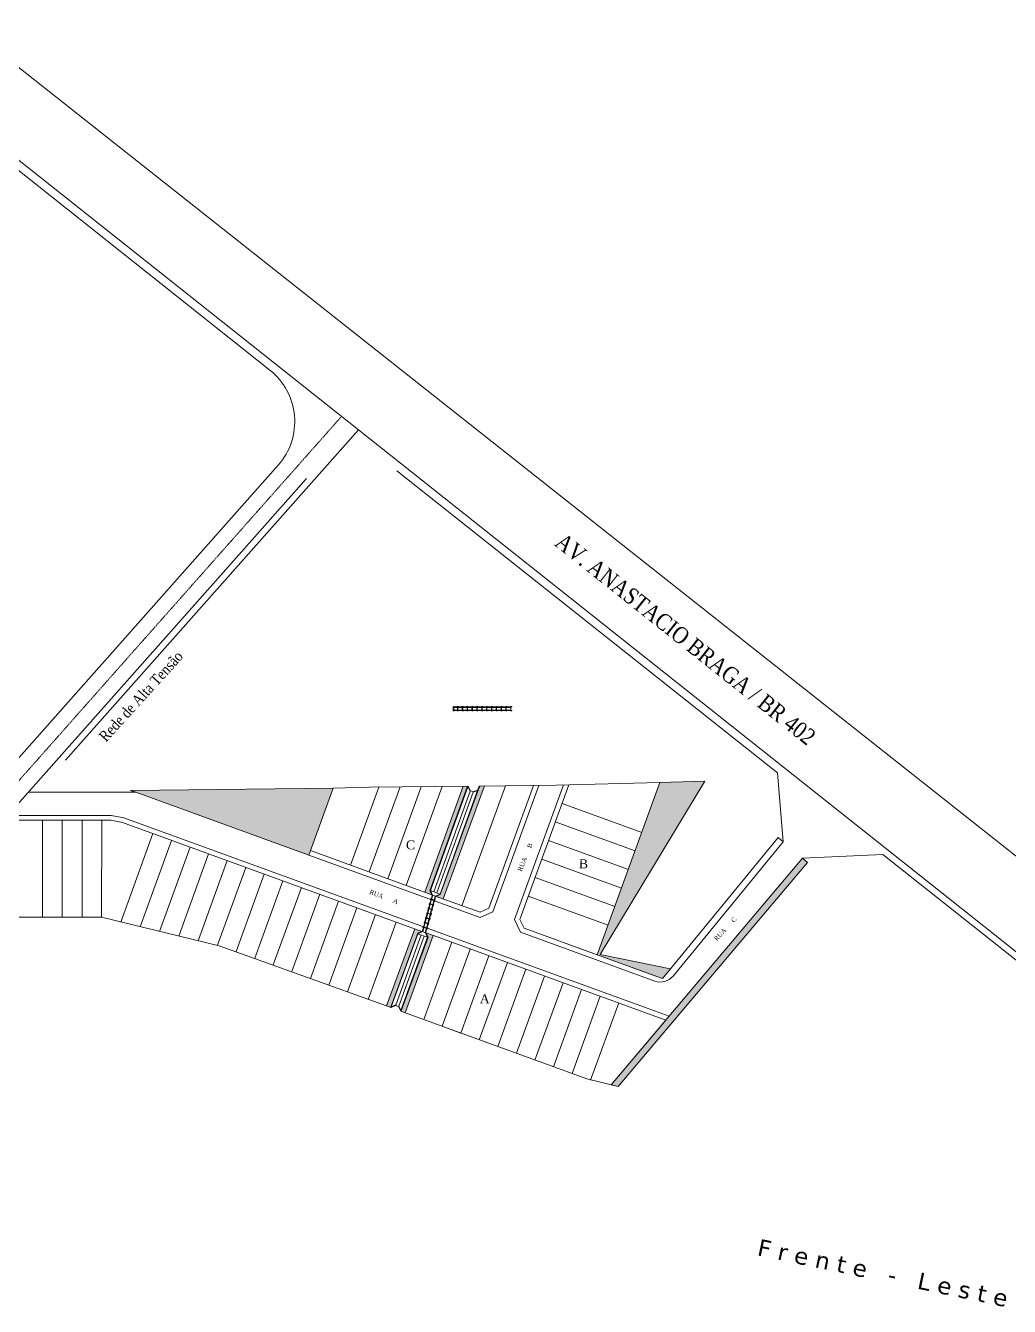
# Model space of a CAD drawing. Header units: centimetres. Extents: x 429547 to 433218, y 9613176 to 9615382.
# Drawn here: x 432612.7 to 432911.9, y 9614992.7 to 9615382.1 of the extents above; entities that cross this region are included whole.
import ezdxf
from ezdxf.enums import TextEntityAlignment as Align

# ---------------------------------------------------------------- set-up
doc = ezdxf.new("R2010")
doc.units = ezdxf.units.CM
doc.header["$LTSCALE"] = 0.05
doc.linetypes.add('CONTINUO', pattern=[0])
doc.linetypes.add('PHANTOM2', pattern=[1.25, 0.625, -0.125, 0.125, -0.125, 0.125, -0.125])
doc.layers.add('CERCA', color=1, linetype='FENCELINE1', lineweight=15)
doc.layers.add('p vista', color=1, linetype='Continuous', lineweight=50)
for name, color, linetype in [('DIM', 7, 'Continuous'), ('Hachura', 252, 'Continuous'), ('PAREDE', 3, 'Continuous'), ('PENA-02', 2, 'Continuous'), ('PVISTA', 1, 'CONTINUO')]:
    doc.layers.add(name, color=color, linetype=linetype)
doc.styles.add('LEALTÀ PADRÃO', font='verdana.ttf')
doc.styles.add('style1', font='times.ttf')
doc.styles.add('VIDAL', font='times.ttf', dxfattribs={"width": 0.85})
doc.linetypes.add('FENCELINE1', pattern='A,0.25,-0.1,[133,ltypeshp.shx,S=0.1,R=0,X=-0.1,Y=0],-0.1,1', length=1.45)
pattern_1 = [(0, (0, -500), (0.2921, 0.2921), [0.14605, -0.43815]), (90, (0.07302499999999999, -500.073025), (-0.2921, 0.2921), [0.14605, -0.43815])]
pattern_2 = [(0, (0, 0), (0.24765, 0.24765), [0.123825, -0.371475]), (90, (0.0619125, -0.0619125), (-0.24765, 0.24765), [0.123825, -0.371475])]

msp = doc.modelspace()

# ---------------------------------------------------------------- hatches: boundary and pattern name
at = {"layer": 'Hachura', "linetype": 'Continuous', "lineweight": 0, "true_color": 0x139b48}
h = msp.add_hatch(dxfattribs=at)
h.set_pattern_fill('CROSS', color=114, scale=0.046)
h.set_pattern_definition(pattern_1)
h.paths.add_polyline_path([(432706.2555198109, 9615150.303047378), (432644.6608015933, 9615149.581321765), (432646.2113183791, 9615148.99696882), (432698.8251946723, 9615129.86706929)])
h = msp.add_hatch(dxfattribs=at)
h.set_pattern_fill('CROSS', color=114, scale=0.039)
h.set_pattern_definition(pattern_2)
h.paths.add_polyline_path([(432747.1530698367, 9615150.868691374), (432745.8255570589, 9615150.853843985), (432734.1106221471, 9615118.63369901), (432736.267817997, 9615117.849363336), (432736.2682521051, 9615117.850952215), (432735.6876308484, 9615119.091606349)])
h.paths.add_polyline_path([(432752.2359124459, 9615150.92553975), (432750.8250830751, 9615150.90032249), (432750.3843919871, 9615149.684292404), (432750.3820743161, 9615149.683207743), (432738.832435007, 9615117.951924708), (432737.587788164, 9615117.369434878), (432739.7494659516, 9615116.58346962)])
h = msp.add_hatch(dxfattribs=at)
h.set_pattern_fill('CROSS', color=114, scale=0.046)
h.set_pattern_definition(pattern_1)
h.paths.add_polyline_path([(432819.2724682982, 9615152.369756639), (432805.6336366943, 9615152.005062299), (432786.5656780665, 9615099.56154503), (432806.3602835701, 9615092.364416797), (432808.816614275, 9615095.360696692), (432787.4917618216, 9615099.740601696)])
h = msp.add_hatch(dxfattribs=at)
h.set_pattern_fill('CROSS', color=114, scale=0.046)
h.set_pattern_definition(pattern_1)
h.paths.add_polyline_path([(432850.5253122525, 9615127.64264378), (432848.9897871079, 9615128.941990284), (432820.6114136858, 9615095.396683844), (432822.2082537198, 9615094.1784714)])
h.paths.add_polyline_path([(432822.2082537201, 9615094.1784714), (432820.611413686, 9615095.396683844), (432790.7370574071, 9615060.083016595), (432792.9005161367, 9615059.543546962)])
h = msp.add_hatch(dxfattribs=at)
h.set_pattern_fill('CROSS', color=114, scale=0.039)
h.set_pattern_definition(pattern_2)
h.paths.add_polyline_path([(432731.9627701713, 9615106.145541344), (432733.2063874935, 9615106.725918991), (432731.0467637918, 9615107.511137404), (432722.5171715325, 9615084.051792452), (432723.8551698994, 9615083.565309111), (432723.795917896, 9615083.69227268)])
h = msp.add_hatch(dxfattribs=at)
h.set_pattern_fill('CROSS', color=114, scale=0.039)
h.set_pattern_definition(pattern_2)
h.paths.add_polyline_path([(432736.6856075963, 9615105.460908014), (432734.5259471777, 9615106.246139778), (432735.1063462301, 9615105.0024766), (432726.9394939512, 9615082.549207948), (432726.8129425622, 9615082.490148298), (432726.812169093, 9615082.48802115), (432728.1559999289, 9615082.001520684)])

# ---------------------------------------------------------------- linework, layer by layer
at = {"layer": 'CERCA', "color": 7, "linetype": 'ByBlock', "lineweight": 9}
msp.add_line((432790.736891713, 9615060.082820782, -0.009484776779459995), (432807.3838862083, 9615079.755693682, -0.288140155260582), dxfattribs=at)
at = {"layer": 'DIM', "color": 7, "linetype": 'Continuous', "lineweight": 5}
for p, q in [((432748.4704769192, 9615174.807585057), (432748.4704769192, 9615174.007585056)), ((432751.4166542274, 9615174.807585057), (432751.4166542274, 9615174.007585056)), ((432754.3628315356, 9615174.807585057), (432754.3628315356, 9615174.007585056)), ((432757.3090088438, 9615174.807585057), (432757.3090088438, 9615174.007585056)), ((432760.2551861521, 9615174.807585057), (432760.2551861521, 9615174.007585056))]:
    msp.add_line(p, q, dxfattribs=at)
at = {"layer": 'DIM', "color": 251, "linetype": 'Continuous', "lineweight": 13, "true_color": 0x636466}
for p, q in [((432747.9055515939, 9615149.364215538, -0.00834618227149336), (432736.8243600436, 9615118.787100004, -0.05061029486040172)), ((432748.8457167806, 9615149.023498297, -0.0083447701949337), (432737.7645252309, 9615118.446382761, -0.05060888278641663)), ((432733.0301293063, 9615105.649941064, -0.002232151511921689), (432725.2801443372, 9615084.337184668, -0.04947705035288258)), ((432733.9699278975, 9615105.308212215, -0.002232129351550865), (432726.2199428233, 9615083.995455528, -0.04947702883663656))]:
    msp.add_line(p, q, dxfattribs=at)
at = {"layer": 'DIM', "color": 7, "linetype": 'Continuous', "lineweight": 13}
for p, q in [((432736.1563373451, 9615116.382763036), (432736.9280524739, 9615116.171917688)), ((432734.6033678931, 9615110.698739039), (432735.3750830219, 9615110.48789369)), ((432735.3798526191, 9615113.540751038), (432736.1515677479, 9615113.329905689))]:
    msp.add_line(p, q, dxfattribs=at)
at = {"layer": 'DIM', "color": 1, "linetype": 'Continuous', "lineweight": 13}
for p, q in [((432734.3360831727, 9615106.315153288), (432734.3360432673, 9615106.315043546, -2.432685131120412e-07)), ((432726.812942562, 9615082.490148298, -0.05200200307547378), (432726.8128409196, 9615082.489868768, -0.0520026505109854))]:
    msp.add_line(p, q, dxfattribs=at)
at = {"layer": 'p vista', "color": 251, "linetype": 'Continuous', "lineweight": 5, "true_color": 0x636466}
for p, q in [((432594.5257685805, 9615382.061308257), (432969.3214101247, 9615085.76038242)), ((432575.6918140085, 9615368.892378377), (432946.7206682375, 9615074.472727222)), ((432624.9008644246, 9615158.728714107), (432713.9941060959, 9615259.146432405)), ((432602.3061425143, 9615150.097086746), (432689.5517798304, 9615248.430895586)), ((432725.5923018977, 9615246.751535352), (432841.393622987, 9615154.96876624)), ((432614.2298302429, 9615149.71485581), (432698.1925463309, 9615244.349916939)), ((432843.0509453803, 9615133.965745183, -1.123782759066671), (432841.393622987, 9615154.96876624)), ((432606.051291256, 9615140.496757908), (432614.229830242, 9615149.714855809)), ((432613.5928033819, 9615148.996857643), (432646.2113184066, 9615148.996968808)), ((432644.6608015933, 9615149.581321765), (432706.2555198109, 9615150.303047378)), ((432646.2113184152, 9615148.996968808), (432644.6608015933, 9615149.581321765)), ((432750.9844998647, 9615110.90244744), (432646.2111698876, 9615148.997022811)), ((432698.8251946723, 9615129.86706929), (432646.2111698876, 9615148.997022811)), ((432698.8251946723, 9615129.86706929), (432706.2555198094, 9615150.303047374)), ((432706.2555198109, 9615150.303047378), (432698.8251946723, 9615129.86706929)), ((432706.2555198109, 9615150.303047378, -1.165638456102167), (432717.251429551, 9615150.534260469, -1.529736)), ((432711.5552469289, 9615126.834616566), (432720.1841355075, 9615150.567060927)), ((432717.1940907335, 9615124.784387177), (432726.5944908946, 9615150.638756689)), ((432717.251429551, 9615150.534260469, -1.529736), (432747.1682726165, 9615150.868861407, -1.58744798148679)), ((432722.832934538, 9615122.734157788), (432733.0048462834, 9615150.710452454)), ((432728.4717783426, 9615120.683928398), (432739.4152016703, 9615150.782148218)), ((432745.3883097562, 9615114.53324023), (432758.6462678344, 9615150.99723551)), ((432750.8250830751, 9615150.90032249, -0.006569124278030358), (432774.0992554861, 9615151.17006739, -1.639399999999995)), ((432753.6316337138, 9615113.793233389), (432767.1934083516, 9615151.092829864)), ((432754.8290364604, 9615112.696754647), (432768.7959971992, 9615151.110753806)), ((432761.4076875651, 9615110.304820359), (432776.294957374, 9615151.249989506)), ((432763.0297067214, 9615110.376184406), (432777.8958947715, 9615151.263371387)), ((432774.0992554861, 9615151.17006739, -1.639399999999995), (432805.6336366957, 9615152.0050623, -1.347910679710563)), ((432786.5656780693, 9615099.561545037), (432805.6336366959, 9615152.005062303)), ((432786.5656780665, 9615099.56154503, -1.123782759066671), (432805.6336366943, 9615152.005062299, -1.123782759066671)), ((432819.2724682995, 9615152.36975664, -1.123782759066671), (432787.491761823, 9615099.740601698, -1.123782759066671)), ((432819.2724682982, 9615152.369756639, -1.123782759066671), (432787.4917618216, 9615099.740601696, -1.123782759066671)), ((432805.6336366943, 9615152.005062299, -1.123782759066671), (432819.2724682982, 9615152.369756639, -1.123782759066671)), ((432800.106502281, 9615136.803520555), (432775.8456653817, 9615145.624527581)), ((432607.4090036924, 9615141.996757908), (432638.7711463904, 9615141.996757904)), ((432638.7711464032, 9615141.996757904), (432642.5658872666, 9615141.278005235)), ((432801.6859921012, 9615083.423465073), (432642.5658872682, 9615141.278005231)), ((432606.051291256, 9615140.496757908), (432638.6303424247, 9615140.496757906)), ((432617.8921914132, 9615111.15694234), (432617.8921914133, 9615140.496757906)), ((432623.8921914132, 9615111.15694234), (432623.8921914133, 9615140.496757906)), ((432629.8921914132, 9615111.15694234), (432629.8921914133, 9615140.496757906)), ((432635.80519322, 9615111.08595609, -1.111505213332517), (432635.8921914133, 9615140.496757906)), ((432638.6303424247, 9615140.496757906), (432642.1674407221, 9615139.82680469)), ((432733.2063874935, 9615106.725918991), (432642.1674407222, 9615139.82680469)), ((432798.056272893, 9615131.164676752), (432773.7954359929, 9615139.985683776)), ((432641.700916271, 9615109.57394493), (432651.4706940134, 9615136.444231242)), ((432647.5694843546, 9615108.155537196), (432657.1095378181, 9615134.394001853)), ((432796.0060435036, 9615125.525832947), (432771.7452066032, 9615134.346839972)), ((432841.523853122, 9615135.257621726, -1.123782759066671), (432808.8166142763, 9615095.360696694, -1.123782759066671)), ((432841.523853122, 9615135.257621726, -1.123782759066671), (432808.8166142763, 9615095.360696694, -1.123782759066671)), ((432808.8166142763, 9615095.360696692, -1.123782759066671), (432841.5238531177, 9615135.257621728, -1.123782759066671)), ((432843.0705453109, 9615133.98965356, -1.123782758921152), (432809.5932152633, 9615093.153356325, -1.123782758950256)), ((432841.5238531177, 9615135.257621728, -1.123782759066671), (432843.0509453812, 9615133.965745183, -1.123782759066671)), ((432653.438052437, 9615106.737129457), (432662.7483816227, 9615132.343772464)), ((432659.3066205201, 9615105.318721723), (432668.3872254273, 9615130.293543074)), ((432736.2692371812, 9615117.848847335), (432699.33775202, 9615131.276780242)), ((432848.9896214138, 9615128.941794472, -0.009484776779459995), (432873.3970884721, 9615130.103442702)), ((432873.3970884721, 9615130.103442702), (432945.4774760813, 9615072.906051358)), ((432665.1751886039, 9615103.900313986), (432674.0260692331, 9615128.243313689)), ((432671.0447560047, 9615102.484654726), (432679.6649130364, 9615126.193084296)), ((432793.9558141144, 9615119.886989143), (432769.6949772148, 9615128.70799617)), ((432790.736891713, 9615060.082820782, -0.009484776779459995), (432848.9896214335, 9615128.941794455, -0.009484776779459995)), ((432790.736891713, 9615060.082820782, -0.009484776779459995), (432849.0013724465, 9615128.93787593, -0.9847786014633872)), ((432850.5253122525, 9615127.64264378, -1.123782759066671), (432792.9003504426, 9615059.54335115, -1.123782759066671)), ((432850.5253122525, 9615127.64264378, -0.009484776779459995), (432792.9003504426, 9615059.54335115, -0.009484776779459995)), ((432848.989621434, 9615128.941794455, -1.123782759066671), (432850.5253122525, 9615127.64264378, -1.123782759066671)), ((432848.9896214335, 9615128.941794455, -0.009484776779459995), (432850.5253122525, 9615127.64264378, -0.009484776779459995)), ((432676.7611343866, 9615100.647672387), (432685.3037568409, 9615124.142854907)), ((432682.3999781915, 9615098.597443), (432690.9426006458, 9615122.09262552)), ((432791.9055847266, 9615114.24814534), (432767.6447478254, 9615123.069152365)), ((432688.0388219964, 9615096.54721361), (432696.5814444507, 9615120.04239613)), ((432693.6776658012, 9615094.496984221), (432702.2202882555, 9615117.99216674)), ((432699.3165096059, 9615092.446754832), (432707.8591320603, 9615115.941937352)), ((432704.9553534105, 9615090.396525443), (432713.4979758649, 9615113.891707962)), ((432750.9131358163, 9615112.524466597), (432737.587788164, 9615117.369434878)), ((432753.6316337135, 9615113.793233389), (432750.9131358171, 9615112.524466597)), ((432789.8553553365, 9615108.609301535), (432765.5945184362, 9615117.43030856)), ((432635.8051932208, 9615111.085956091, -1.111505213135388), (432576.7503275679, 9615110.975205572, -1.123782759066671)), ((432671.6417356992, 9615102.33737729, -0.9323399999999964), (432635.8051932208, 9615111.085956091, -1.111505213135388)), ((432710.5941972159, 9615088.346296055), (432719.1368196702, 9615111.841478575)), ((432754.8290364604, 9615112.696754647), (432750.9844998645, 9615110.90244744)), ((432761.4076875656, 9615110.304820359), (432763.2019947719, 9615106.460283764)), ((432763.029706721, 9615110.376184408), (432764.2984735139, 9615107.657686511)), ((432716.8652975332, 9615086.066184275), (432725.4079199876, 9615109.561366795)), ((432807.3838862087, 9615079.755693683, -1.760985814264178e-09), (432734.5259471769, 9615106.246139778)), ((432804.0187120305, 9615091.623587916, -1.039049979211995), (432763.201994771, 9615106.460283764)), ((432804.3185225907, 9615093.135574847, -3.218161430995679), (432764.2984735137, 9615107.65768651)), ((432786.5656780693, 9615099.561545037), (432764.2984740113, 9615107.657686375)), ((432671.6417356992, 9615102.33737729, -0.9323399999999964), (432722.5171715323, 9615084.051792452)), ((432733.7818289468, 9615079.915496107), (432742.3244514012, 9615103.410678627)), ((432739.4206727509, 9615077.865266718), (432747.9632952052, 9615101.360449238)), ((432745.0595165556, 9615075.81503733), (432753.6021390099, 9615099.31021985)), ((432806.3602835701, 9615092.364416797, -1.123782759066671), (432786.5656780665, 9615099.56154503, -1.123782759066671)), ((432787.491761823, 9615099.740601698, -1.123782759066671), (432808.8166142763, 9615095.360696692, -1.123782759066671)), ((432787.4917618216, 9615099.740601696, -1.123782759066671), (432808.816614275, 9615095.360696692, -1.123782759066671)), ((432750.6983603601, 9615073.764807941), (432759.2409828145, 9615097.259990461)), ((432756.3372041645, 9615071.714578552), (432764.8798266189, 9615095.209761072)), ((432808.816614275, 9615095.360696692, -1.123782759066671), (432806.3602835701, 9615092.364416797, -1.123782759066671)), ((432761.9760479688, 9615069.664349163), (432770.5186704232, 9615093.159531683)), ((432767.6148917737, 9615067.614119776), (432776.1575142281, 9615091.109302295)), ((432773.2537355783, 9615065.563890386), (432781.7963580326, 9615089.059072906)), ((432778.8925793829, 9615063.513660997), (432787.4352018373, 9615087.008843517)), ((432778.8925793829, 9615063.513660997), (432787.4352018373, 9615087.008843517)), ((432784.5314231876, 9615061.463431608), (432793.0740456419, 9615084.958614128)), ((432801.6878473878, 9615083.428567758), (432808.4204418206, 9615080.980661156)), ((432783.426863157, 9615061.905614233, -1.123782759066671), (432726.8128442761, 9615082.489878, -0.0520026291319482)), ((432745.0595165556, 9615075.81503733), (432739.4206727513, 9615077.865266718)), ((432792.9003504426, 9615059.54335115, -1.123782759066671), (432783.426863157, 9615061.905614233, -1.123782759066671)), ((432792.9003504426, 9615059.54335115, -0.009484776779459995), (432790.736891713, 9615060.082820782, -0.009484776779459995))]:
    msp.add_line(p, q, dxfattribs=at)
at = {"layer": 'p vista', "color": 7, "linetype": 'Continuous', "lineweight": 9}
for p, q in [((432574.1378238131, 9615366.934033547), (432687.0158673904, 9615277.362794451)), ((432805.6336366957, 9615152.0050623, -1.123782759066671), (432819.2724682995, 9615152.36975664, -1.123782759066671))]:
    msp.add_line(p, q, dxfattribs=at)
at = {"layer": 'p vista', "color": 251, "linetype": 'PHANTOM2', "lineweight": 5, "true_color": 0x636466}
msp.add_line((432574.3349707084, 9615111.508904291), (432708.800507733, 9615263.267668262), dxfattribs=at)
at = {"layer": 'p vista', "color": 7, "linetype": 'Continuous', "lineweight": 13}
for p, q in [((432734.1106221471, 9615118.63369901), (432745.8255570589, 9615150.853843985)), ((432739.7494659516, 9615116.58346962), (432752.2359124459, 9615150.92553975)), ((432748.9089505412, 9615149.151521882, -0.005572799826551886), (432750.2610960384, 9615149.784320662, -0.008182319124502554)), ((432750.6683217029, 9615150.908007238, -0.006629143975552496), (432750.2610960384, 9615149.784320662, -0.008182319124502554)), ((432750.8250830751, 9615150.90032249, -0.006569124278030358), (432750.3843919871, 9615149.684292404, -0.008249937911667164)), ((432750.6683217029, 9615150.908007238, -0.006629143975552496), (432750.8250830751, 9615150.90032249, -0.006569124278030358)), ((432737.2851338122, 9615117.479600685, -0.05717778113439523), (432736.5309344096, 9615117.753820335, 0.05200265163586892)), ((432737.3982628491, 9615117.438468056, -0.05200265163586892), (432738.7718805173, 9615118.081315728, -0.05200265163586892)), ((432737.2851338122, 9615117.479600685, -0.05717778113439522), (432737.2556828472, 9615117.371741176, -0.05200265163586892)), ((432737.2851338122, 9615117.479600685, -0.05717778113439522), (432737.3982628491, 9615117.438468056, -0.05200265163586892)), ((432737.3994643976, 9615117.439044585, -0.05200123956445841), (432737.3990941679, 9615117.438022984, -0.05200265163586892)), ((432737.3994643976, 9615117.439044585, -0.05200265163586892), (432737.3994815101, 9615117.439038385, -0.05200265163586892)), ((432722.5171715325, 9615084.051792452), (432731.0467637921, 9615107.511137405)), ((432734.3360789229, 9615106.31517405), (432733.3962654235, 9615106.656881202)), ((432733.5275567746, 9615106.761162426), (432733.4340460348, 9615106.795162031)), ((432734.3738595342, 9615106.45345488), (432734.281938849, 9615106.486876357)), ((432728.1559999289, 9615082.001520684), (432736.6856075966, 9615105.460908016)), ((432725.2226296588, 9615084.358097782, -0.0520026505109854), (432725.2687838137, 9615084.341315243, -0.0520026505109854)), ((432726.1692266447, 9615083.861905392, -0.05200265149337952), (432725.2294131453, 9615084.203612544, -0.05200265148336237)), ((432725.3607044964, 9615084.307893768, -0.05200265148435907), (432725.2671937565, 9615084.341893373, -0.05200265148336237)), ((432725.3607044964, 9615084.307893768, -0.05200265148435907), (432725.3118860903, 9615084.173626173, -0.05200265148424142)), ((432726.1150865708, 9615084.033607699, -0.05200265149239977), (432726.0662681649, 9615083.899340104, -0.05200265149228211)), ((432726.2070072559, 9615084.000186222, -0.05200265149337952), (432726.1150865708, 9615084.033607699, -0.05200265149239977)), ((432726.1692308945, 9615083.86188463, -0.0520026505109854), (432726.1691909891, 9615083.861774888, -0.05200289377949852)), ((432726.2736688534, 9615083.975919709, -0.0520026505109854), (432726.2070005277, 9615084.000161594, -0.0520026505109854))]:
    msp.add_line(p, q, dxfattribs=at)
at = {"layer": 'p vista', "color": 251, "linetype": 'Continuous', "lineweight": 13, "true_color": 0x636466}
msp.add_line((432723.8588257786, 9615083.563979868, -0.02475349768477209), (432722.5171715316, 9615084.051792452), dxfattribs=at)
at = {"layer": 'p vista', "color": 7, "linetype": 'Continuous', "lineweight": 9}
msp.add_arc((432674.5839458269, 9615261.696035812), 20, 318.4512533527799, 51.56721754274729, dxfattribs=at)
at = {"layer": 'p vista', "color": 251, "linetype": 'Continuous', "lineweight": 5, "true_color": 0x636466, "extrusion": (0.01960590860376351, -0.01607279595935842, 0.9996785851351773)}
msp.add_arc((7710189.13493856, 5759257.674507259, -146056.9284782685), 5, 199.3629330648769, 270.0000000000053, dxfattribs=at)
at = {"layer": 'PAREDE', "color": 7, "linetype": 'Continuous', "lineweight": 5}
for p, q in [((432742.760865955, 9615174.807585059), (432742.760865955, 9615175.10758506)), ((432742.9608659548, 9615174.807585059), (432742.760865955, 9615174.807585059)), ((432744.0512109568, 9615174.007585058), (432742.760865955, 9615174.007585058)), ((432742.9608659548, 9615174.007585058), (432742.760865955, 9615174.007585058)), ((432742.760865955, 9615174.007585058), (432742.760865955, 9615173.707585057)), ((432742.9608659548, 9615175.190427773), (432742.9608659548, 9615174.807585059)), ((432742.9608659548, 9615174.905064238), (432742.9608659548, 9615174.952119507)), ((432742.9608659548, 9615174.952119507), (432743.7113200618, 9615174.952119507)), ((432744.0512109568, 9615174.807585059), (432742.9608659548, 9615174.807585059)), ((432742.9608659548, 9615173.624742342), (432742.9608659548, 9615174.007585058)), ((432742.9608659548, 9615173.910105875), (432742.9608659548, 9615173.863050606)), ((432742.9608659548, 9615173.910105877), (432742.9608659548, 9615173.863050608)), ((432742.9608659548, 9615173.863050606), (432743.7113200618, 9615173.863050606)), ((432743.7113200618, 9615174.952119507), (432743.9973672413, 9615175.08657824)), ((432743.7113200618, 9615173.863050606), (432743.9973672413, 9615173.728591874)), ((432743.9973672413, 9615175.08657824), (432744.3641604713, 9615175.08657824)), ((432743.9973672413, 9615173.728591874), (432744.3641604713, 9615173.728591874)), ((432744.3641604713, 9615174.945397329), (432744.0512109568, 9615174.945397329)), ((432744.0512109568, 9615174.945397329), (432744.0512109568, 9615174.807585059)), ((432744.0512109568, 9615173.869772788), (432744.0512109568, 9615174.007585058)), ((432744.3641604713, 9615173.869772788), (432744.0512109568, 9615173.869772788)), ((432744.3641604713, 9615175.08657824), (432744.3641604713, 9615174.945397329)), ((432744.3641604713, 9615173.728591874), (432744.3641604713, 9615173.869772788))]:
    msp.add_line(p, q, dxfattribs=at)
at = {"layer": 'PAREDE', "color": 7, "linetype": 'Continuous', "lineweight": 13}
for p, q in [((432747.153069836, 9615150.868691372, -1.587418654351495), (432735.6876308484, 9615119.091606349, -0.05200265163586892)), ((432747.2515892272, 9615150.704371233, -0.00839074942304948), (432735.8170218677, 9615119.152160836, -0.05200265163586892)), ((432750.1922595085, 9615149.594375158, -0.008444864431003089), (432738.7718805173, 9615118.081315728, -0.05200265163586892)), ((432750.3843919869, 9615149.684292404, -0.005572799826551886), (432738.8324350038, 9615117.951924711, -0.05200265163586892)), ((432747.8656783726, 9615149.378665652, -0.005572799826551886), (432747.1673490484, 9615150.87083486, -0.005572799826551886)), ((432747.3277095598, 9615150.865214663, -0.005572799826551886), (432747.1682726165, 9615150.868861407, -1.58744798148679)), ((432747.9699869033, 9615149.492815657, -0.005572799826551886), (432747.3277095598, 9615150.865214663, -0.005572799826551886)), ((432747.8656783726, 9615149.378665652, -0.005572799826551886), (432748.0038405604, 9615149.328595472, -0.005572799826551886)), ((432748.0416159492, 9615149.466857184, -0.005572799826551886), (432747.9699869033, 9615149.492815657, -0.005572799826551886)), ((432748.0038405604, 9615149.328595472, -0.005572799826551886), (432748.0525153406, 9615149.462907229, -0.005572799826551886)), ((432748.7958215043, 9615149.192654511, -0.01074792932507819), (432748.0416221017, 9615149.466874162, 0.09843250344518596)), ((432748.7584456035, 9615149.055125497, -0.005572799826551886), (432748.8071634491, 9615149.188530691, -0.01022908795908904)), ((432748.9171281763, 9615148.997618701, -0.005572799826551886), (432748.7584456035, 9615149.055125497, -0.005572799826551886)), ((432748.7958215043, 9615149.192654511, -0.01074792932507818), (432748.9089505412, 9615149.151521882, -0.005572799826551886)), ((432748.9101520897, 9615149.152098412, -0.00557138775514137), (432748.90978186, 9615149.15107681, -0.005572799826551886)), ((432748.9101520897, 9615149.152098412, -0.005572799826551886), (432748.9101692023, 9615149.152092211, -0.005572799826551886)), ((432748.9171281763, 9615148.997618701, -0.005572799826551886), (432750.3843919869, 9615149.684292404, -0.005572799826551886)), ((432735.8170218677, 9615119.152160836, -0.05200265163586892), (432735.6876308484, 9615119.091606349, -0.05200265163586892)), ((432736.3549906805, 9615117.665611826, -0.05200265163586892), (432735.6876308484, 9615119.091606349, -0.05200265163586892)), ((432736.4592992112, 9615117.77976183, -0.05200265163586892), (432735.8170218677, 9615119.152160836, -0.05200265163586892)), ((432736.5309282567, 9615117.753803357), (432736.1880276353, 9615116.498752685)), ((432736.2612597627, 9615117.825359542), (432736.2682521054, 9615117.850952217)), ((432736.3155749143, 9615117.513988374), (432736.2612597627, 9615117.825359542)), ((432736.530928257, 9615117.753803357, -0.05200265163586892), (432736.4592992112, 9615117.77976183, -0.05200265163586892)), ((432737.4064404842, 9615117.284564875, -0.05200265163586892), (432738.8324350038, 9615117.951924711, -0.05200265163586892)), ((432738.7718805173, 9615118.081315728, -0.05200265163586892), (432738.8324350038, 9615117.951924711, -0.05200265163586892)), ((432736.093994938, 9615116.524443975), (432736.1631792953, 9615116.77766566)), ((432736.1880276353, 9615116.498752685), (432736.093994938, 9615116.524443975)), ((432736.117787717, 9615116.79006739), (432736.3155749143, 9615117.513988374)), ((432736.1631792953, 9615116.77766566), (432736.117787717, 9615116.79006739)), ((432736.3549906805, 9615117.665611826, -0.05200265163586892), (432736.4931528682, 9615117.615541646, -0.05200265163586892)), ((432737.2556828472, 9615117.371741176, -0.05200265163586892), (432736.9597427641, 9615116.287907336)), ((432736.9597427641, 9615116.287907336), (432737.0537754652, 9615116.262216046)), ((432737.0537754652, 9615116.262216046), (432737.1229598225, 9615116.515437732)), ((432737.1229598225, 9615116.515437732), (432737.1683514008, 9615116.503036)), ((432737.1683514008, 9615116.503036), (432737.3661385962, 9615117.226956984)), ((432737.4064404842, 9615117.284564875, -0.05200265163586892), (432737.2477579114, 9615117.342071671, -0.05200265163586892)), ((432737.3661385962, 9615117.226956984), (432737.4211285191, 9615117.29143882)), ((432731.9627701743, 9615106.145541338), (432723.795917896, 9615083.69227268, -0.0520026505109854)), ((432732.0231854032, 9615106.016085241), (432723.9279413016, 9615083.753886037, -0.0515628745205023)), ((432733.389481937, 9615106.81136644), (432731.9627701743, 9615106.145541338)), ((432732.0231854031, 9615106.016085241), (432731.9627701743, 9615106.145541338)), ((432733.3962746961, 9615106.656885533), (432732.0231854031, 9615106.016085241)), ((432733.389481937, 9615106.81136644), (432733.435636092, 9615106.794583902)), ((432734.3360898378, 9615106.315150663), (432734.9768901301, 9615104.942061372)), ((432734.4405211316, 9615106.429188367), (432734.3738528059, 9615106.453430252)), ((432734.4405211316, 9615106.429188367), (432735.1063462301, 9615105.0024766)), ((432734.9768901303, 9615104.942061372), (432726.880434306, 9615082.675759336, -0.05157210003280106)), ((432735.1063462301, 9615105.0024766), (432726.9394939519, 9615082.549207943, -0.0520026505109854)), ((432734.9768901301, 9615104.942061372), (432735.1063462301, 9615105.0024766)), ((432725.2226296588, 9615084.358097782, -0.0520026505109854), (432723.795917896, 9615083.69227268, -0.0520026505109854)), ((432723.8563331249, 9615083.562816583, -0.0520026505109854), (432723.795917896, 9615083.69227268, -0.0520026505109854)), ((432725.2294224179, 9615084.203616874, -0.0520026505109854), (432723.8563331249, 9615083.562816583, -0.0520026505109854)), ((432726.1692375596, 9615083.861882005, -0.0520026505109854), (432726.8100378519, 9615082.488792714, -0.0520026505109854)), ((432726.2736688534, 9615083.975919709, -0.0520026505109854), (432726.9394939519, 9615082.549207943, -0.0520026505109854)), ((432726.8100378519, 9615082.488792714, -0.0520026505109854), (432726.9394939519, 9615082.549207943, -0.0520026505109854))]:
    msp.add_line(p, q, dxfattribs=at)
at = {"layer": 'PAREDE', "color": 7, "linetype": 'Continuous', "lineweight": 5}
for points in [[(432744.1714518534, 9615174.905064238), (432744.4339546089, 9615174.905064238), (432744.4339546089, 9615174.952119507), (432745.184408716, 9615174.952119507), (432745.4704558954, 9615175.08657824), (432745.8372491255, 9615175.08657824), (432745.8372491255, 9615174.945397329), (432745.524299611, 9615174.945397329), (432745.524299611, 9615174.807585059), (432744.1714518534, 9615174.807585059), (432744.1714518534, 9615174.905064238)], [(432744.1714518534, 9615173.910105875), (432744.4339546089, 9615173.910105875), (432744.4339546089, 9615173.863050606), (432745.184408716, 9615173.863050606), (432745.4704558954, 9615173.728591874), (432745.8372491255, 9615173.728591874), (432745.8372491255, 9615173.869772788), (432745.524299611, 9615173.869772788), (432745.524299611, 9615174.007585058), (432744.1714518534, 9615174.007585058), (432744.1714518534, 9615173.910105875)], [(432745.6445405075, 9615174.905064238), (432745.9070432631, 9615174.905064238), (432745.9070432631, 9615174.952119507), (432746.6574973701, 9615174.952119507), (432746.9435445495, 9615175.08657824), (432747.3103377796, 9615175.08657824), (432747.3103377796, 9615174.945397329), (432746.9973882652, 9615174.945397329), (432746.9973882652, 9615174.807585059), (432745.6445405075, 9615174.807585059), (432745.6445405075, 9615174.905064238)], [(432745.6445405075, 9615173.910105875), (432745.9070432631, 9615173.910105875), (432745.9070432631, 9615173.863050606), (432746.6574973701, 9615173.863050606), (432746.9435445495, 9615173.728591874), (432747.3103377796, 9615173.728591874), (432747.3103377796, 9615173.869772788), (432746.9973882652, 9615173.869772788), (432746.9973882652, 9615174.007585058), (432745.6445405075, 9615174.007585058), (432745.6445405075, 9615173.910105875)], [(432747.1176291617, 9615174.905064238), (432747.3801319172, 9615174.905064238), (432747.3801319172, 9615174.952119507), (432748.1305860243, 9615174.952119507), (432748.4166332037, 9615175.08657824), (432748.7834264337, 9615175.08657824), (432748.7834264337, 9615174.945397329), (432748.4704769192, 9615174.945397329), (432748.4704769192, 9615174.807585059), (432747.1176291617, 9615174.807585059), (432747.1176291617, 9615174.905064238)], [(432747.1176291617, 9615173.910105875), (432747.3801319172, 9615173.910105875), (432747.3801319172, 9615173.863050606), (432748.1305860243, 9615173.863050606), (432748.4166332037, 9615173.728591874), (432748.7834264337, 9615173.728591874), (432748.7834264337, 9615173.869772788), (432748.4704769192, 9615173.869772788), (432748.4704769192, 9615174.007585058), (432747.1176291617, 9615174.007585058), (432747.1176291617, 9615173.910105875)], [(432748.5907178157, 9615174.905064238), (432748.8532205713, 9615174.905064238), (432748.8532205713, 9615174.952119507), (432749.6036746784, 9615174.952119507), (432749.8897218577, 9615175.08657824), (432750.2565150879, 9615175.08657824), (432750.2565150879, 9615174.945397329), (432749.9435655734, 9615174.945397329), (432749.9435655734, 9615174.807585059), (432748.5907178157, 9615174.807585059), (432748.5907178157, 9615174.905064238)], [(432748.5907178157, 9615173.910105875), (432748.8532205713, 9615173.910105875), (432748.8532205713, 9615173.863050606), (432749.6036746784, 9615173.863050606), (432749.8897218577, 9615173.728591874), (432750.2565150879, 9615173.728591874), (432750.2565150879, 9615173.869772788), (432749.9435655734, 9615173.869772788), (432749.9435655734, 9615174.007585058), (432748.5907178157, 9615174.007585058), (432748.5907178157, 9615173.910105875)], [(432750.0638064699, 9615174.905064238), (432750.3263092255, 9615174.905064238), (432750.3263092255, 9615174.952119507), (432751.0767633325, 9615174.952119507), (432751.3628105119, 9615175.08657824), (432751.729603742, 9615175.08657824), (432751.729603742, 9615174.945397329), (432751.4166542274, 9615174.945397329), (432751.4166542274, 9615174.807585059), (432750.0638064699, 9615174.807585059), (432750.0638064699, 9615174.905064238)], [(432750.0638064699, 9615173.910105875), (432750.3263092255, 9615173.910105875), (432750.3263092255, 9615173.863050606), (432751.0767633325, 9615173.863050606), (432751.3628105119, 9615173.728591874), (432751.729603742, 9615173.728591874), (432751.729603742, 9615173.869772788), (432751.4166542274, 9615173.869772788), (432751.4166542274, 9615174.007585058), (432750.0638064699, 9615174.007585058), (432750.0638064699, 9615173.910105875)], [(432751.536895124, 9615174.905064238), (432751.7993978795, 9615174.905064238), (432751.7993978795, 9615174.952119507), (432752.5498519866, 9615174.952119507), (432752.8358991659, 9615175.08657824), (432753.2026923961, 9615175.08657824), (432753.2026923961, 9615174.945397329), (432752.8897428816, 9615174.945397329), (432752.8897428816, 9615174.807585059), (432751.536895124, 9615174.807585059), (432751.536895124, 9615174.905064238)], [(432751.536895124, 9615173.910105875), (432751.7993978795, 9615173.910105875), (432751.7993978795, 9615173.863050606), (432752.5498519866, 9615173.863050606), (432752.8358991659, 9615173.728591874), (432753.2026923961, 9615173.728591874), (432753.2026923961, 9615173.869772788), (432752.8897428816, 9615173.869772788), (432752.8897428816, 9615174.007585058), (432751.536895124, 9615174.007585058), (432751.536895124, 9615173.910105875)], [(432753.0099837781, 9615174.905064238), (432753.2724865337, 9615174.905064238), (432753.2724865337, 9615174.952119507), (432754.0229406407, 9615174.952119507), (432754.3089878201, 9615175.08657824), (432754.6757810502, 9615175.08657824), (432754.6757810502, 9615174.945397329), (432754.3628315356, 9615174.945397329), (432754.3628315356, 9615174.807585059), (432753.0099837781, 9615174.807585059), (432753.0099837781, 9615174.905064238)], [(432753.0099837781, 9615173.910105875), (432753.2724865337, 9615173.910105875), (432753.2724865337, 9615173.863050606), (432754.0229406407, 9615173.863050606), (432754.3089878201, 9615173.728591874), (432754.6757810502, 9615173.728591874), (432754.6757810502, 9615173.869772788), (432754.3628315356, 9615173.869772788), (432754.3628315356, 9615174.007585058), (432753.0099837781, 9615174.007585058), (432753.0099837781, 9615173.910105875)], [(432754.4830724322, 9615174.905064238), (432754.7455751877, 9615174.905064238), (432754.7455751877, 9615174.952119507), (432755.4960292948, 9615174.952119507), (432755.7820764742, 9615175.08657824), (432756.1488697043, 9615175.08657824), (432756.1488697043, 9615174.945397329), (432755.8359201898, 9615174.945397329), (432755.8359201898, 9615174.807585059), (432754.4830724322, 9615174.807585059), (432754.4830724322, 9615174.905064238)], [(432754.4830724322, 9615173.910105875), (432754.7455751877, 9615173.910105875), (432754.7455751877, 9615173.863050606), (432755.4960292948, 9615173.863050606), (432755.7820764742, 9615173.728591874), (432756.1488697043, 9615173.728591874), (432756.1488697043, 9615173.869772788), (432755.8359201898, 9615173.869772788), (432755.8359201898, 9615174.007585058), (432754.4830724322, 9615174.007585058), (432754.4830724322, 9615173.910105875)], [(432755.9561610863, 9615174.905064238), (432756.2186638419, 9615174.905064238), (432756.2186638419, 9615174.952119507), (432756.969117949, 9615174.952119507), (432757.2551651283, 9615175.08657824), (432757.6219583584, 9615175.08657824), (432757.6219583584, 9615174.945397329), (432757.3090088438, 9615174.945397329), (432757.3090088438, 9615174.807585059), (432755.9561610863, 9615174.807585059), (432755.9561610863, 9615174.905064238)], [(432755.9561610863, 9615173.910105875), (432756.2186638419, 9615173.910105875), (432756.2186638419, 9615173.863050606), (432756.969117949, 9615173.863050606), (432757.2551651283, 9615173.728591874), (432757.6219583584, 9615173.728591874), (432757.6219583584, 9615173.869772788), (432757.3090088438, 9615173.869772788), (432757.3090088438, 9615174.007585058), (432755.9561610863, 9615174.007585058), (432755.9561610863, 9615173.910105875)], [(432757.4292497404, 9615174.905064238), (432757.6917524959, 9615174.905064238), (432757.6917524959, 9615174.952119507), (432758.442206603, 9615174.952119507), (432758.7282537824, 9615175.08657824), (432759.0950470125, 9615175.08657824), (432759.0950470125, 9615174.945397329), (432758.782097498, 9615174.945397329), (432758.782097498, 9615174.807585059), (432757.4292497404, 9615174.807585059), (432757.4292497404, 9615174.905064238)], [(432757.4292497404, 9615173.910105875), (432757.6917524959, 9615173.910105875), (432757.6917524959, 9615173.863050606), (432758.442206603, 9615173.863050606), (432758.7282537824, 9615173.728591874), (432759.0950470125, 9615173.728591874), (432759.0950470125, 9615173.869772788), (432758.782097498, 9615173.869772788), (432758.782097498, 9615174.007585058), (432757.4292497404, 9615174.007585058), (432757.4292497404, 9615173.910105875)], [(432758.9023383945, 9615174.905064238), (432759.1648411501, 9615174.905064238), (432759.1648411501, 9615174.952119507), (432759.9152952572, 9615174.952119507), (432760.2013424365, 9615175.08657824), (432760.5681356666, 9615175.08657824), (432760.5681356666, 9615174.945397329), (432760.2551861521, 9615174.945397329), (432760.2551861521, 9615174.807585059), (432758.9023383945, 9615174.807585059), (432758.9023383945, 9615174.905064238)], [(432758.9023383945, 9615173.910105875), (432759.1648411501, 9615173.910105875), (432759.1648411501, 9615173.863050606), (432759.9152952572, 9615173.863050606), (432760.2013424365, 9615173.728591874), (432760.5681356666, 9615173.728591874), (432760.5681356666, 9615173.869772788), (432760.2551861521, 9615173.869772788), (432760.2551861521, 9615174.007585058), (432758.9023383945, 9615174.007585058), (432758.9023383945, 9615173.910105875)]]:
    msp.add_lwpolyline(points, dxfattribs=at)
at = {"layer": 'PAREDE', "color": 7, "linetype": 'Continuous', "lineweight": 13}
for points in [[(432734.929267848, 9615112.261425978), (432734.9984522053, 9615112.514647663), (432734.9530606271, 9615112.527049392), (432735.1508478244, 9615113.250970377), (432735.0965326728, 9615113.562341545), (432735.193203481, 9615113.916166399), (432735.3293927872, 9615113.878957227), (432735.2469128502, 9615113.577072382), (432735.3798526173, 9615113.540751038), (432735.0233005454, 9615112.235734688), (432734.929267848, 9615112.261425978)], [(432735.317510212, 9615113.682431977), (432735.3866945674, 9615113.93565366), (432735.3413029892, 9615113.94805539), (432735.5390901865, 9615114.671976376), (432735.4847750367, 9615114.983347543), (432735.5814458431, 9615115.3371724), (432735.7176351493, 9615115.299963227), (432735.6351552141, 9615114.998078384), (432735.7680949812, 9615114.961757038), (432735.4115429093, 9615113.656740688), (432735.317510212, 9615113.682431977)], [(432735.7057525759, 9615115.103437975), (432735.7749369313, 9615115.35665966), (432735.7295453531, 9615115.369061392), (432735.9273325504, 9615116.092982374), (432735.8730173988, 9615116.404353542), (432735.969688207, 9615116.758178398), (432736.1058775132, 9615116.720969226), (432736.0233975762, 9615116.419084381), (432736.1563373433, 9615116.382763037), (432735.7997852733, 9615115.077746686), (432735.7057525759, 9615115.103437975)], [(432736.2772907392, 9615113.420204047), (432736.3464750947, 9615113.673425732), (432736.3918666729, 9615113.661024), (432736.5896538702, 9615114.384944987), (432736.7947483138, 9615114.625441158), (432736.8914191202, 9615114.979266014), (432736.7552298122, 9615115.016475188), (432736.6727498771, 9615114.714590345), (432736.53981011, 9615114.750911688), (432736.1832580381, 9615113.445895338), (432736.2772907392, 9615113.420204047)], [(432736.6655331032, 9615114.841210047), (432736.7347174586, 9615115.094431732), (432736.7801090368, 9615115.082030002), (432736.9778962341, 9615115.805950984), (432737.1829906759, 9615116.046447158), (432737.2796614842, 9615116.400272012), (432737.1434721762, 9615116.437481187), (432737.0609922392, 9615116.135596342), (432736.9280524721, 9615116.171917688), (432736.5715004021, 9615114.866901338), (432736.6655331032, 9615114.841210047)], [(432734.152783122, 9615109.419413978), (432734.2219674775, 9615109.672635663), (432734.1765758992, 9615109.685037393), (432734.3743630965, 9615110.408958377), (432734.3200479468, 9615110.720329545), (432734.416718755, 9615111.074154401), (432734.5529080612, 9615111.036945228), (432734.4704281242, 9615110.735060384), (432734.6033678913, 9615110.69873904), (432734.2468158194, 9615109.393722689), (432734.152783122, 9615109.419413978)], [(432734.541025486, 9615110.840419978), (432734.6102098414, 9615111.093641661), (432734.5648182632, 9615111.106043393), (432734.7626054605, 9615111.829964377), (432734.7082903088, 9615112.141335545), (432734.8049611171, 9615112.4951604), (432734.9411504233, 9615112.457951227), (432734.8586704863, 9615112.156066384), (432734.9916102533, 9615112.119745038), (432734.6350581833, 9615110.814728688), (432734.541025486, 9615110.840419978)], [(432735.1125636493, 9615109.15718605), (432735.1817480047, 9615109.410407733), (432735.227139583, 9615109.398006003), (432735.4249267803, 9615110.121926988), (432735.6300212239, 9615110.36242316), (432735.7266920322, 9615110.716248015), (432735.5905027242, 9615110.753457189), (432735.5080227872, 9615110.451572346), (432735.3750830201, 9615110.487893691), (432735.0185309482, 9615109.18287734), (432735.1125636493, 9615109.15718605)], [(432735.5008060132, 9615110.578192048), (432735.5699903687, 9615110.831413733), (432735.6153819469, 9615110.819012003), (432735.8131691442, 9615111.542932987), (432736.018263586, 9615111.783429159), (432736.1149343943, 9615112.137254015), (432735.9787450862, 9615112.174463188), (432735.8962651492, 9615111.872578345), (432735.7633253821, 9615111.908899691), (432735.4067733121, 9615110.60388334), (432735.5008060132, 9615110.578192048)], [(432735.8890483753, 9615111.99919805), (432735.9582327326, 9615112.252419733), (432736.0036243108, 9615112.240018003), (432736.2014115081, 9615112.963938987), (432736.4065059499, 9615113.204435159), (432736.5031767582, 9615113.558260014), (432736.3669874502, 9615113.595469188), (432736.2845075132, 9615113.293584345), (432736.1515677461, 9615113.329905689), (432735.7950156742, 9615112.024889339), (432735.8890483753, 9615111.99919805)], [(432733.4356360919, 9615106.794583902), (432733.4454827515, 9615106.830623664), (432733.4000911732, 9615106.843025394), (432733.5978783706, 9615107.566946378), (432733.5435632189, 9615107.878317546), (432733.6402340272, 9615108.232142402), (432733.7764233333, 9615108.194933228), (432733.6939433963, 9615107.893048385), (432733.8268831634, 9615107.856727041), (432733.4897761635, 9615106.622881597)], [(432733.7645407581, 9615107.998407979), (432733.8337251154, 9615108.251629664), (432733.7883335372, 9615108.264031393), (432733.9861207345, 9615108.987952378), (432733.9318055828, 9615109.299323546), (432734.0284763911, 9615109.653148402), (432734.1646656973, 9615109.615939228), (432734.0821857603, 9615109.314054385), (432734.2151255273, 9615109.27773304), (432733.8585734555, 9615107.97271669), (432733.7645407581, 9615107.998407979)], [(432734.3738528059, 9615106.453430252), (432734.4052632787, 9615106.568395736), (432734.450654857, 9615106.555994004), (432734.6484420543, 9615107.279914988), (432734.8535364961, 9615107.52041116), (432734.9502073043, 9615107.874236017), (432734.8140179963, 9615107.911445191), (432734.7315380593, 9615107.609560348), (432734.5985982922, 9615107.645881692), (432734.2441540706, 9615106.348580277)], [(432734.7243212854, 9615107.73618005), (432734.7935056427, 9615107.989401735), (432734.8388972209, 9615107.977000004), (432735.0366844182, 9615108.700920988), (432735.24177886, 9615108.94141716), (432735.3384496683, 9615109.295242015), (432735.2022603602, 9615109.33245119), (432735.1197804232, 9615109.030566346), (432734.9868406561, 9615109.066887692), (432734.6302885843, 9615107.761871342), (432734.7243212854, 9615107.73618005)]]:
    msp.add_lwpolyline(points, dxfattribs=at)
at = {"layer": 'PVISTA', "color": 7, "linetype": 'Continuous', "lineweight": 5}
for p, q in [((432742.760865955, 9615174.807585059), (432742.760865955, 9615174.007585058)), ((432742.9608659548, 9615174.807585059), (432742.9608659548, 9615174.007585058)), ((432744.0512109568, 9615174.807585059), (432744.0512109568, 9615174.007585058)), ((432744.1714518534, 9615174.807585059), (432744.1714518534, 9615174.007585058)), ((432744.3641604713, 9615174.945397329), (432744.3641604713, 9615174.905064238)), ((432744.3641604713, 9615174.945397329), (432744.3641604713, 9615174.905064238)), ((432744.3641604713, 9615173.910105875), (432744.3641604713, 9615173.869772788)), ((432744.3641604713, 9615173.910105875), (432744.3641604713, 9615173.869772788)), ((432745.524299611, 9615174.807585059), (432745.524299611, 9615174.007585058)), ((432745.6445405075, 9615174.807585059), (432745.6445405075, 9615174.007585058)), ((432745.8372491255, 9615174.945397329), (432745.8372491255, 9615174.905064238)), ((432745.8372491255, 9615174.945397329), (432745.8372491255, 9615174.905064238)), ((432745.8372491255, 9615173.910105875), (432745.8372491255, 9615173.869772788)), ((432745.8372491255, 9615173.910105875), (432745.8372491255, 9615173.869772788)), ((432746.9973882652, 9615174.807585059), (432746.9973882652, 9615174.007585058)), ((432747.1176291617, 9615174.807585059), (432747.1176291617, 9615174.007585058)), ((432747.3103377796, 9615174.945397329), (432747.3103377796, 9615174.905064238)), ((432747.3103377796, 9615174.945397329), (432747.3103377796, 9615174.905064238)), ((432747.3103377796, 9615173.910105875), (432747.3103377796, 9615173.869772788)), ((432747.3103377796, 9615173.910105875), (432747.3103377796, 9615173.869772788)), ((432748.4704769192, 9615174.807585059), (432748.4704769192, 9615174.007585058)), ((432748.5907178157, 9615174.807585059), (432748.5907178157, 9615174.007585058)), ((432748.7834264337, 9615174.945397329), (432748.7834264337, 9615174.905064238)), ((432748.7834264337, 9615174.945397329), (432748.7834264337, 9615174.905064238)), ((432748.7834264337, 9615173.910105875), (432748.7834264337, 9615173.869772788)), ((432748.7834264337, 9615173.910105875), (432748.7834264337, 9615173.869772788)), ((432749.9435655734, 9615174.807585059), (432749.9435655734, 9615174.007585058)), ((432750.0638064699, 9615174.807585059), (432750.0638064699, 9615174.007585058)), ((432750.2565150879, 9615174.945397329), (432750.2565150879, 9615174.905064238)), ((432750.2565150879, 9615174.945397329), (432750.2565150879, 9615174.905064238)), ((432750.2565150879, 9615173.910105875), (432750.2565150879, 9615173.869772788)), ((432750.2565150879, 9615173.910105875), (432750.2565150879, 9615173.869772788)), ((432751.4166542274, 9615174.807585059), (432751.4166542274, 9615174.007585058)), ((432751.536895124, 9615174.807585059), (432751.536895124, 9615174.007585058)), ((432751.7296037419, 9615174.945397329), (432751.7296037419, 9615174.905064238)), ((432751.7296037419, 9615174.945397329), (432751.7296037419, 9615174.905064238)), ((432751.7296037419, 9615173.910105875), (432751.7296037419, 9615173.869772788)), ((432751.7296037419, 9615173.910105875), (432751.7296037419, 9615173.869772788)), ((432752.8897428816, 9615174.807585059), (432752.8897428816, 9615174.007585058)), ((432753.0099837781, 9615174.807585059), (432753.0099837781, 9615174.007585058)), ((432753.2026923961, 9615174.945397329), (432753.2026923961, 9615174.905064238)), ((432753.2026923961, 9615174.945397329), (432753.2026923961, 9615174.905064238)), ((432753.2026923961, 9615173.910105875), (432753.2026923961, 9615173.869772788)), ((432753.2026923961, 9615173.910105875), (432753.2026923961, 9615173.869772788)), ((432754.3628315356, 9615174.807585059), (432754.3628315356, 9615174.007585058)), ((432754.4830724322, 9615174.807585059), (432754.4830724322, 9615174.007585058)), ((432754.6757810501, 9615174.945397329), (432754.6757810501, 9615174.905064238)), ((432754.6757810501, 9615174.945397329), (432754.6757810501, 9615174.905064238)), ((432754.6757810501, 9615173.910105875), (432754.6757810501, 9615173.869772788)), ((432754.6757810501, 9615173.910105875), (432754.6757810501, 9615173.869772788)), ((432755.8359201898, 9615174.807585059), (432755.8359201898, 9615174.007585058)), ((432755.9561610863, 9615174.807585059), (432755.9561610863, 9615174.007585058)), ((432756.1488697043, 9615174.945397329), (432756.1488697043, 9615174.905064238)), ((432756.1488697043, 9615174.945397329), (432756.1488697043, 9615174.905064238)), ((432756.1488697043, 9615173.910105875), (432756.1488697043, 9615173.869772788)), ((432756.1488697043, 9615173.910105875), (432756.1488697043, 9615173.869772788)), ((432757.3090088438, 9615174.807585059), (432757.3090088438, 9615174.007585058)), ((432757.4292497404, 9615174.807585059), (432757.4292497404, 9615174.007585058)), ((432757.6219583583, 9615174.945397329), (432757.6219583583, 9615174.905064238)), ((432757.6219583583, 9615174.945397329), (432757.6219583583, 9615174.905064238)), ((432757.6219583583, 9615173.910105875), (432757.6219583583, 9615173.869772788)), ((432757.6219583583, 9615173.910105875), (432757.6219583583, 9615173.869772788)), ((432758.782097498, 9615174.807585059), (432758.782097498, 9615174.007585058)), ((432758.9023383945, 9615174.807585059), (432758.9023383945, 9615174.007585058)), ((432759.0950470125, 9615174.945397329), (432759.0950470125, 9615174.905064238)), ((432759.0950470125, 9615174.945397329), (432759.0950470125, 9615174.905064238)), ((432759.0950470125, 9615173.910105875), (432759.0950470125, 9615173.869772788)), ((432759.0950470125, 9615173.910105875), (432759.0950470125, 9615173.869772788)), ((432760.2551861521, 9615174.807585059), (432760.2551861521, 9615174.007585058))]:
    msp.add_line(p, q, dxfattribs=at)
at = {"layer": 'PVISTA', "color": 7, "linetype": 'Continuous', "lineweight": 13}
for p, q in [((432738.7718805173, 9615118.081315728, -0.05200265163586892), (432735.8170218677, 9615119.152160836, -0.05200265163586892)), ((432735.3293927872, 9615113.878957227), (432735.3682998569, 9615113.86832717)), ((432735.3293927872, 9615113.878957227), (432735.3682998569, 9615113.86832717)), ((432735.7176351493, 9615115.299963227), (432735.756542219, 9615115.28933317)), ((432735.7176351493, 9615115.299963227), (432735.756542219, 9615115.28933317)), ((432735.7680949812, 9615114.961757038), (432736.53981011, 9615114.750911688)), ((432735.7997852733, 9615115.077746686), (432736.5715004021, 9615114.866901338)), ((432736.1058775132, 9615116.720969226), (432736.1447845829, 9615116.71033917)), ((432736.1058775132, 9615116.720969226), (432736.1447845829, 9615116.71033917)), ((432736.1563373433, 9615116.382763037), (432736.9280524721, 9615116.171917688)), ((432736.1880276353, 9615116.498752685), (432736.9597427641, 9615116.287907336)), ((432736.7163227462, 9615115.027105242), (432736.7552298122, 9615115.016475188)), ((432736.7163227462, 9615115.027105242), (432736.7552298122, 9615115.016475188)), ((432737.1045651102, 9615116.448111242), (432737.1434721762, 9615116.437481187)), ((432737.1045651102, 9615116.448111242), (432737.1434721762, 9615116.437481187)), ((432734.5529080612, 9615111.036945228), (432734.5918151309, 9615111.026315171)), ((432734.5529080612, 9615111.036945228), (432734.5918151309, 9615111.026315171)), ((432734.6033678913, 9615110.69873904), (432735.3750830201, 9615110.487893691)), ((432734.6350581833, 9615110.814728688), (432735.4067733121, 9615110.60388334)), ((432734.9411504233, 9615112.457951227), (432734.980057493, 9615112.447321173)), ((432734.9411504233, 9615112.457951227), (432734.980057493, 9615112.447321173)), ((432734.9916102533, 9615112.119745038), (432735.7633253821, 9615111.908899691)), ((432735.0233005454, 9615112.235734688), (432735.7950156742, 9615112.024889339)), ((432735.3798526173, 9615113.540751038), (432736.1515677461, 9615113.329905689)), ((432735.4115429093, 9615113.656740688), (432736.1832580381, 9615113.445895338)), ((432735.5515956582, 9615110.764087245), (432735.5905027242, 9615110.753457189)), ((432735.5515956582, 9615110.764087245), (432735.5905027242, 9615110.753457189)), ((432735.9398380202, 9615112.185093243), (432735.9787450862, 9615112.174463188)), ((432735.9398380202, 9615112.185093243), (432735.9787450862, 9615112.174463188)), ((432736.3280803842, 9615113.606099242), (432736.3669874502, 9615113.595469188)), ((432736.3280803842, 9615113.606099242), (432736.3669874502, 9615113.595469188)), ((432732.0231854031, 9615106.016085241), (432734.9768901301, 9615104.942061372)), ((432733.7764233333, 9615108.194933228), (432733.815330403, 9615108.184303174)), ((432733.7764233333, 9615108.194933228), (432733.815330403, 9615108.184303174)), ((432733.8268831634, 9615107.856727041), (432734.5985982922, 9615107.645881692)), ((432733.8585734555, 9615107.97271669), (432734.6302885843, 9615107.761871342)), ((432734.1646656973, 9615109.615939228), (432734.203572767, 9615109.605309173)), ((432734.1646656973, 9615109.615939228), (432734.203572767, 9615109.605309173)), ((432734.2151255273, 9615109.27773304), (432734.9868406561, 9615109.066887692)), ((432734.2468158194, 9615109.393722689), (432735.0185309482, 9615109.18287734)), ((432734.7751109303, 9615107.922075246), (432734.8140179963, 9615107.911445191)), ((432734.7751109303, 9615107.922075246), (432734.8140179963, 9615107.911445191)), ((432735.1633532943, 9615109.343081243), (432735.2022603602, 9615109.33245119)), ((432735.1633532943, 9615109.343081243), (432735.2022603602, 9615109.33245119))]:
    msp.add_line(p, q, dxfattribs=at)

# ---------------------------------------------------------------- texts
at = {"color": 7, "linetype": 'Continuous', "lineweight": 9, "style": 'VIDAL', "width": 0.85}
msp.add_text('AV. ANASTACIO BRAGA / BR 402', height=5, rotation=321.5389208265765, dxfattribs=at).set_placement((432813.3932185813, 9615195.566423208), align=Align.MIDDLE)
msp.add_text('   Rede de Alta Tensão', height=3.276405500405504, rotation=47.66608979293892, dxfattribs=at).set_placement((432635.0649585312, 9615161.781895528, -61.58892961296294))
at = {"color": 0, "linetype": 'Continuous', "lineweight": 9, "style": 'LEALTÀ PADRÃO'}
msp.add_text('F r e n t e   -   L e s t e', height=5.1, rotation=348.2372942264062, dxfattribs=at).set_placement((432834.9455599625, 9615008.298824063, -0.3719389999999976))
msp.add_text('F r e n t e   -   L e s t e', height=5.1, rotation=348.2372942264062, dxfattribs=at).set_placement((432834.9455599625, 9615008.298824063, -0.3719389999999976))
at = {"layer": 'PENA-02', "color": 7, "lineweight": 9, "style": 'style1'}
for s, height, rotation, p in [('C', 2.739807146300208, 359.4400271458343, (432729.7790375425, 9615133.022039536)), ('RUA      B  ', 1.382762406723297, 68.17402162972769, (432764.8351744198, 9615129.744729776)), ('B', 2.739807146300208, 359.4400271458343, (432782.3695490939, 9615127.26922093)), ('RUA      A  ', 1.382762406723297, 339.2691552565022, (432722.1477415104, 9615117.02720634)), ('RUA      C ', 1.382762406723297, 46.85483735368103, (432825.6546356992, 9615107.668359766, -1.009129805332239)), ('A', 2.739807146300208, 359.4400271458343, (432752.3455728365, 9615086.241809217))]:
    msp.add_text(s, height=height, rotation=rotation, dxfattribs=at).set_placement(p, align=Align.MIDDLE)

doc.saveas('drawing.dxf')
